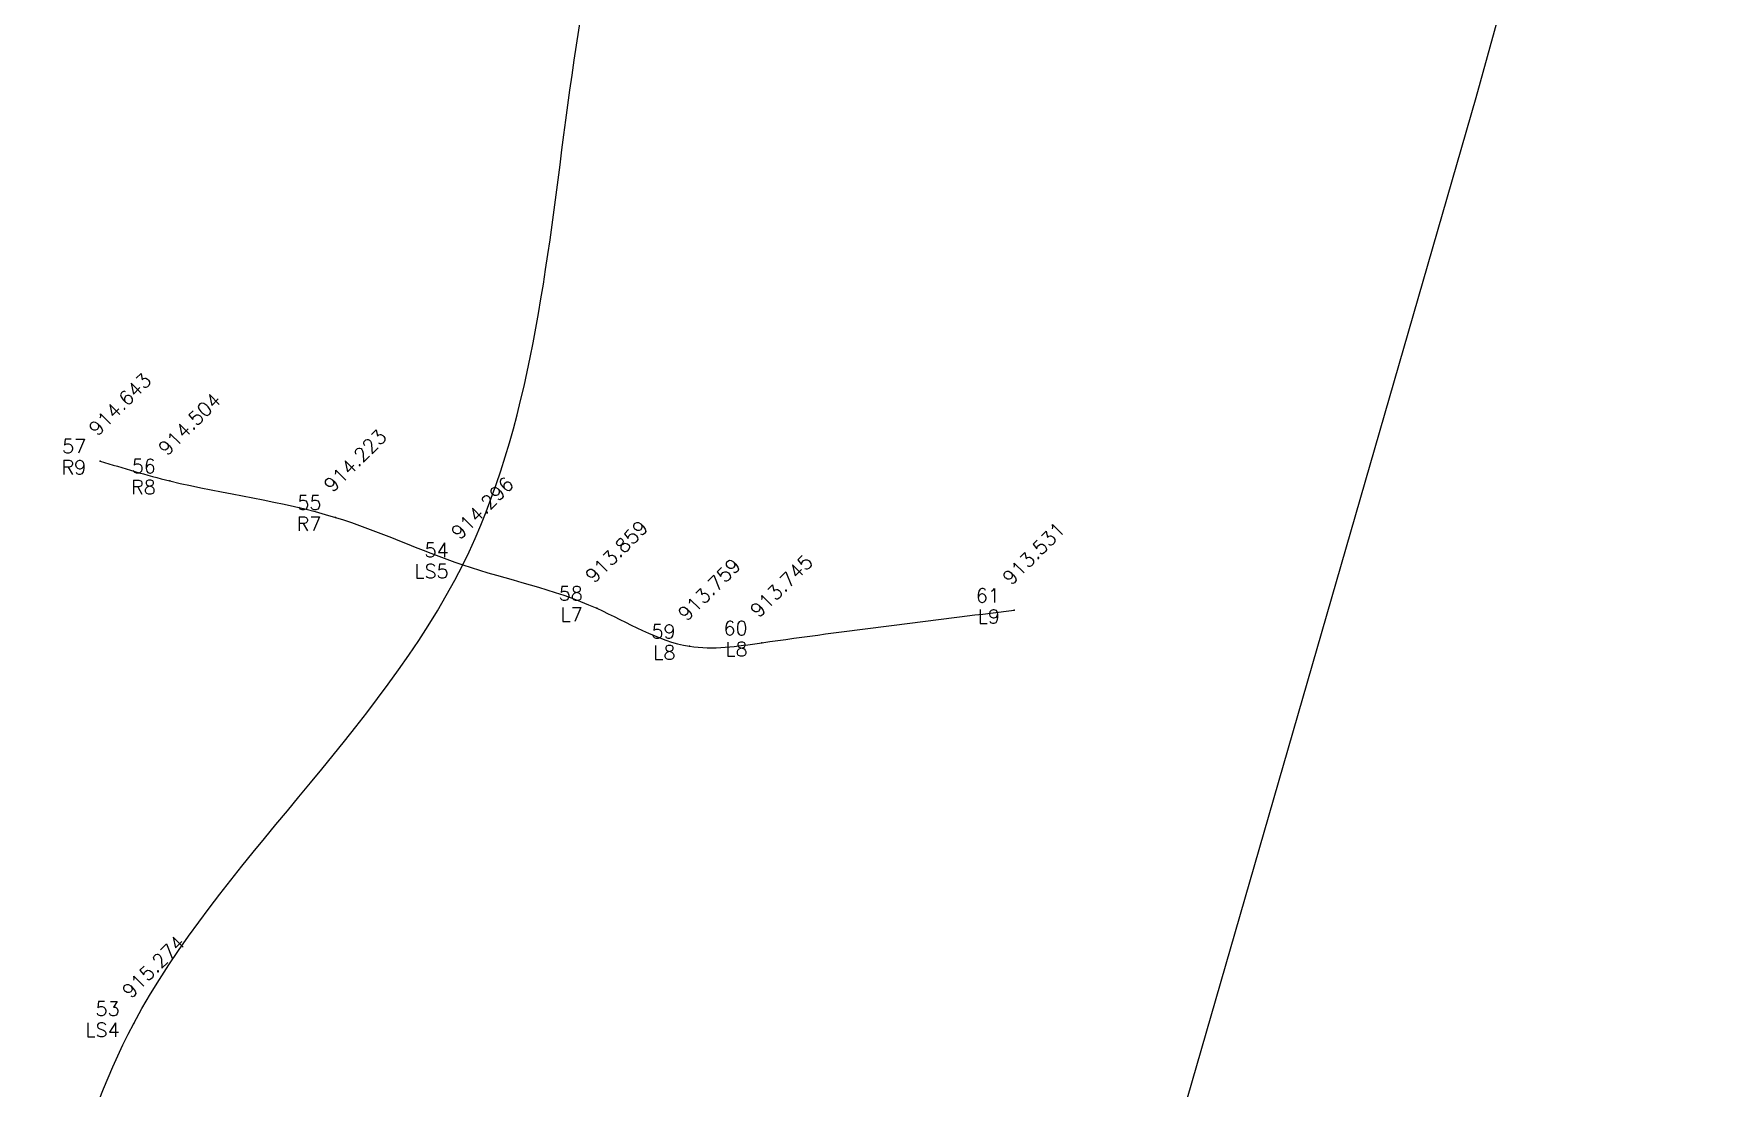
# Model space of a CAD drawing. Header units: millimetres. Extents: x 824502 to 1498685, y 1474633 to 1481826.
# Drawn here: x 1478941.22 to 1478971.39, y 1478986.2 to 1479004.95 of the extents above; entities that cross this region are included whole.
import ezdxf
from ezdxf.enums import TextEntityAlignment as Align

# ---------------------------------------------------------------- set-up
doc = ezdxf.new("R2010")
doc.units = ezdxf.units.MM
for name, color, linetype in [('Boundary', 6, 'Continuous'), ('Points', 7, 'Continuous'), ('Points-ELV', 6, 'Continuous'), ('Points-NUM', 4, 'Continuous'), ('Points-TXT', 3, 'Continuous')]:
    doc.layers.add(name, color=color, linetype=linetype)
doc.styles.add('ROMANS', font='romans.shx')

# ---------------------------------------------------------------- blocks, each defined once
blk = doc.blocks.new('POINTS')
at = {"layer": 'Points'}
blk.add_line((0, 0), (0, 0), dxfattribs=at)
blk.add_point((0, 0), dxfattribs=at)
at = {"layer": 'Points-ELV', "style": 'ROMANS'}
blk.add_attdef('ELEV', text='', height=1, rotation=45, dxfattribs=at).set_placement((0, 0), align=Align.BOTTOM_LEFT)
at = {"layer": 'Points-NUM', "style": 'ROMANS'}
blk.add_attdef('PTNUM', text='', height=1, dxfattribs=at).set_placement((0, 0), align=Align.BOTTOM_RIGHT)
at = {"layer": 'Points-TXT', "style": 'ROMANS'}
blk.add_attdef('DESC', text='', height=1, dxfattribs=at).set_placement((0, 0), align=Align.BOTTOM_RIGHT)

msp = doc.modelspace()

# ---------------------------------------------------------------- linework, layer by layer
for points in [[(1478928, 1478928, 930), (1478929.534, 1478933.886, 927.789), (1478931.874, 1478941.278, 925.836), (1478937.628, 1478963.439, 922.436), (1478940.734, 1478973.753, 919.499), (1478942.999, 1478987.351, 915.274), (1478948.85, 1478995.509, 914.296), (1478953.344, 1479011.703, 913.581), (1478958.789, 1479018.609, 913.905), (1478955.659, 1479027.632, 914.756), (1478958.585, 1479042.711, 922.659), (1478960.124, 1479055.388, 928.032)], [(1478942.404, 1478997.354, 914.643), (1478943.642, 1478997.001, 914.504), (1478946.587, 1478996.352, 914.223), (1478948.85, 1478995.509, 914.296), (1478951.236, 1478994.735, 913.859), (1478952.885, 1478994.06, 913.759), (1478954.168, 1478994.122, 913.745), (1478958.656, 1478994.701, 913.531)]]:
    msp.add_spline(points, degree=3)
at = {"layer": 'Boundary'}
msp.add_polyline3d([(1478951.318, 1479060.714, 0), (1478971.153, 1479059.26, 0), (1478966.702, 1479033.08, 0), (1478971.392, 1479020.191, 0), (1478966.871, 1479003.815, 0), (1478961.56, 1478985.406, 0), (1478951.167, 1478958.256, 0), (1478947.098, 1478942.106, 0), (1478939.3, 1478921.176, 0), (1478918.394, 1478925.468, 0), (1478918.055, 1478946.7, 0), (1478935.234, 1478998.018, 0), (1478943.716, 1479022.801, 0), (1478951.32, 1479060.716, 0)], dxfattribs=at)

# ---------------------------------------------------------------- block references
at = {"layer": 'Points', "linetype": 'Continuous'}
ref = msp.add_blockref('POINTS', (1478942.404, 1478997.354, 914.643), dxfattribs=at)
ref.add_attrib('PTNUM', '57', dxfattribs={"layer": 'Points-NUM', "height": 0.25, "style": 'ROMANS'}).set_placement((1478942.154, 1478997.417, 914.643), align=Align.BOTTOM_RIGHT)
ref.add_attrib('DESC', 'R9', dxfattribs={"layer": 'Points-TXT', "height": 0.25, "style": 'ROMANS'}).set_placement((1478942.154, 1478997.042, 914.643), align=Align.BOTTOM_RIGHT)
ref.add_attrib('ELEV', '914.643', dxfattribs={"layer": 'Points-ELV', "height": 0.25, "rotation": 45, "style": 'ROMANS'}).set_placement((1478942.404, 1478997.729, 914.643), align=Align.BOTTOM_LEFT)
ref = msp.add_blockref('POINTS', (1478942.404, 1478997.354, 914.643), dxfattribs=at)
ref.add_attrib('PTNUM', '57', dxfattribs={"layer": 'Points-NUM', "height": 0.25, "style": 'ROMANS'}).set_placement((1478942.154, 1478997.417, 914.643), align=Align.BOTTOM_RIGHT)
ref.add_attrib('DESC', 'R9', dxfattribs={"layer": 'Points-TXT', "height": 0.25, "style": 'ROMANS'}).set_placement((1478942.154, 1478997.042, 914.643), align=Align.BOTTOM_RIGHT)
ref.add_attrib('ELEV', '914.643', dxfattribs={"layer": 'Points-ELV', "height": 0.25, "rotation": 45, "style": 'ROMANS'}).set_placement((1478942.404, 1478997.729, 914.643), align=Align.BOTTOM_LEFT)
ref = msp.add_blockref('POINTS', (1478943.642, 1478997.001, 914.504), dxfattribs=at)
ref.add_attrib('PTNUM', '56', dxfattribs={"layer": 'Points-NUM', "height": 0.25, "style": 'ROMANS'}).set_placement((1478943.392, 1478997.063, 914.504), align=Align.BOTTOM_RIGHT)
ref.add_attrib('DESC', 'R8', dxfattribs={"layer": 'Points-TXT', "height": 0.25, "style": 'ROMANS'}).set_placement((1478943.392, 1478996.688, 914.504), align=Align.BOTTOM_RIGHT)
ref.add_attrib('ELEV', '914.504', dxfattribs={"layer": 'Points-ELV', "height": 0.25, "rotation": 45, "style": 'ROMANS'}).set_placement((1478943.642, 1478997.376, 914.504), align=Align.BOTTOM_LEFT)
ref = msp.add_blockref('POINTS', (1478943.642, 1478997.001, 914.504), dxfattribs=at)
ref.add_attrib('PTNUM', '56', dxfattribs={"layer": 'Points-NUM', "height": 0.25, "style": 'ROMANS'}).set_placement((1478943.392, 1478997.063, 914.504), align=Align.BOTTOM_RIGHT)
ref.add_attrib('DESC', 'R8', dxfattribs={"layer": 'Points-TXT', "height": 0.25, "style": 'ROMANS'}).set_placement((1478943.392, 1478996.688, 914.504), align=Align.BOTTOM_RIGHT)
ref.add_attrib('ELEV', '914.504', dxfattribs={"layer": 'Points-ELV', "height": 0.25, "rotation": 45, "style": 'ROMANS'}).set_placement((1478943.642, 1478997.376, 914.504), align=Align.BOTTOM_LEFT)
ref = msp.add_blockref('POINTS', (1478946.587, 1478996.352, 914.223), dxfattribs=at)
ref.add_attrib('PTNUM', '55', dxfattribs={"layer": 'Points-NUM', "height": 0.25, "style": 'ROMANS'}).set_placement((1478946.337, 1478996.414, 914.223), align=Align.BOTTOM_RIGHT)
ref.add_attrib('DESC', 'R7', dxfattribs={"layer": 'Points-TXT', "height": 0.25, "style": 'ROMANS'}).set_placement((1478946.337, 1478996.039, 914.223), align=Align.BOTTOM_RIGHT)
ref.add_attrib('ELEV', '914.223', dxfattribs={"layer": 'Points-ELV', "height": 0.25, "rotation": 45, "style": 'ROMANS'}).set_placement((1478946.587, 1478996.727, 914.223), align=Align.BOTTOM_LEFT)
ref = msp.add_blockref('POINTS', (1478946.587, 1478996.352, 914.223), dxfattribs=at)
ref.add_attrib('PTNUM', '55', dxfattribs={"layer": 'Points-NUM', "height": 0.25, "style": 'ROMANS'}).set_placement((1478946.337, 1478996.414, 914.223), align=Align.BOTTOM_RIGHT)
ref.add_attrib('DESC', 'R7', dxfattribs={"layer": 'Points-TXT', "height": 0.25, "style": 'ROMANS'}).set_placement((1478946.337, 1478996.039, 914.223), align=Align.BOTTOM_RIGHT)
ref.add_attrib('ELEV', '914.223', dxfattribs={"layer": 'Points-ELV', "height": 0.25, "rotation": 45, "style": 'ROMANS'}).set_placement((1478946.587, 1478996.727, 914.223), align=Align.BOTTOM_LEFT)
ref = msp.add_blockref('POINTS', (1478948.85, 1478995.509, 914.296), dxfattribs=at)
ref.add_attrib('PTNUM', '54', dxfattribs={"layer": 'Points-NUM', "height": 0.25, "style": 'ROMANS'}).set_placement((1478948.6, 1478995.572, 914.296), align=Align.BOTTOM_RIGHT)
ref.add_attrib('DESC', 'LS5', dxfattribs={"layer": 'Points-TXT', "height": 0.25, "style": 'ROMANS'}).set_placement((1478948.6, 1478995.197, 914.296), align=Align.BOTTOM_RIGHT)
ref.add_attrib('ELEV', '914.296', dxfattribs={"layer": 'Points-ELV', "height": 0.25, "rotation": 45, "style": 'ROMANS'}).set_placement((1478948.85, 1478995.884, 914.296), align=Align.BOTTOM_LEFT)
ref = msp.add_blockref('POINTS', (1478948.85, 1478995.509, 914.296), dxfattribs=at)
ref.add_attrib('PTNUM', '54', dxfattribs={"layer": 'Points-NUM', "height": 0.25, "style": 'ROMANS'}).set_placement((1478948.6, 1478995.572, 914.296), align=Align.BOTTOM_RIGHT)
ref.add_attrib('DESC', 'LS5', dxfattribs={"layer": 'Points-TXT', "height": 0.25, "style": 'ROMANS'}).set_placement((1478948.6, 1478995.197, 914.296), align=Align.BOTTOM_RIGHT)
ref.add_attrib('ELEV', '914.296', dxfattribs={"layer": 'Points-ELV', "height": 0.25, "rotation": 45, "style": 'ROMANS'}).set_placement((1478948.85, 1478995.884, 914.296), align=Align.BOTTOM_LEFT)
ref = msp.add_blockref('POINTS', (1478951.236, 1478994.735, 913.859), dxfattribs=at)
ref.add_attrib('PTNUM', '58', dxfattribs={"layer": 'Points-NUM', "height": 0.25, "style": 'ROMANS'}).set_placement((1478950.986, 1478994.798, 913.859), align=Align.BOTTOM_RIGHT)
ref.add_attrib('DESC', 'L7', dxfattribs={"layer": 'Points-TXT', "height": 0.25, "style": 'ROMANS'}).set_placement((1478950.986, 1478994.423, 913.859), align=Align.BOTTOM_RIGHT)
ref.add_attrib('ELEV', '913.859', dxfattribs={"layer": 'Points-ELV', "height": 0.25, "rotation": 45, "style": 'ROMANS'}).set_placement((1478951.236, 1478995.11, 913.859), align=Align.BOTTOM_LEFT)
ref = msp.add_blockref('POINTS', (1478951.236, 1478994.735, 913.859), dxfattribs=at)
ref.add_attrib('PTNUM', '58', dxfattribs={"layer": 'Points-NUM', "height": 0.25, "style": 'ROMANS'}).set_placement((1478950.986, 1478994.798, 913.859), align=Align.BOTTOM_RIGHT)
ref.add_attrib('DESC', 'L7', dxfattribs={"layer": 'Points-TXT', "height": 0.25, "style": 'ROMANS'}).set_placement((1478950.986, 1478994.423, 913.859), align=Align.BOTTOM_RIGHT)
ref.add_attrib('ELEV', '913.859', dxfattribs={"layer": 'Points-ELV', "height": 0.25, "rotation": 45, "style": 'ROMANS'}).set_placement((1478951.236, 1478995.11, 913.859), align=Align.BOTTOM_LEFT)
ref = msp.add_blockref('POINTS', (1478958.656, 1478994.701, 913.531), dxfattribs=at)
ref.add_attrib('PTNUM', '61', dxfattribs={"layer": 'Points-NUM', "height": 0.25, "style": 'ROMANS'}).set_placement((1478958.406, 1478994.763, 913.531), align=Align.BOTTOM_RIGHT)
ref.add_attrib('DESC', 'L9', dxfattribs={"layer": 'Points-TXT', "height": 0.25, "style": 'ROMANS'}).set_placement((1478958.406, 1478994.388, 913.531), align=Align.BOTTOM_RIGHT)
ref.add_attrib('ELEV', '913.531', dxfattribs={"layer": 'Points-ELV', "height": 0.25, "rotation": 45, "style": 'ROMANS'}).set_placement((1478958.656, 1478995.076, 913.531), align=Align.BOTTOM_LEFT)
ref = msp.add_blockref('POINTS', (1478958.656, 1478994.701, 913.531), dxfattribs=at)
ref.add_attrib('PTNUM', '61', dxfattribs={"layer": 'Points-NUM', "height": 0.25, "style": 'ROMANS'}).set_placement((1478958.406, 1478994.763, 913.531), align=Align.BOTTOM_RIGHT)
ref.add_attrib('DESC', 'L9', dxfattribs={"layer": 'Points-TXT', "height": 0.25, "style": 'ROMANS'}).set_placement((1478958.406, 1478994.388, 913.531), align=Align.BOTTOM_RIGHT)
ref.add_attrib('ELEV', '913.531', dxfattribs={"layer": 'Points-ELV', "height": 0.25, "rotation": 45, "style": 'ROMANS'}).set_placement((1478958.656, 1478995.076, 913.531), align=Align.BOTTOM_LEFT)
ref = msp.add_blockref('POINTS', (1478952.885, 1478994.06, 913.759), dxfattribs=at)
ref.add_attrib('PTNUM', '59', dxfattribs={"layer": 'Points-NUM', "height": 0.25, "style": 'ROMANS'}).set_placement((1478952.635, 1478994.123, 913.759), align=Align.BOTTOM_RIGHT)
ref.add_attrib('DESC', 'L8', dxfattribs={"layer": 'Points-TXT', "height": 0.25, "style": 'ROMANS'}).set_placement((1478952.635, 1478993.748, 913.759), align=Align.BOTTOM_RIGHT)
ref.add_attrib('ELEV', '913.759', dxfattribs={"layer": 'Points-ELV', "height": 0.25, "rotation": 45, "style": 'ROMANS'}).set_placement((1478952.885, 1478994.435, 913.759), align=Align.BOTTOM_LEFT)
ref = msp.add_blockref('POINTS', (1478952.885, 1478994.06, 913.759), dxfattribs=at)
ref.add_attrib('PTNUM', '59', dxfattribs={"layer": 'Points-NUM', "height": 0.25, "style": 'ROMANS'}).set_placement((1478952.635, 1478994.123, 913.759), align=Align.BOTTOM_RIGHT)
ref.add_attrib('DESC', 'L8', dxfattribs={"layer": 'Points-TXT', "height": 0.25, "style": 'ROMANS'}).set_placement((1478952.635, 1478993.748, 913.759), align=Align.BOTTOM_RIGHT)
ref.add_attrib('ELEV', '913.759', dxfattribs={"layer": 'Points-ELV', "height": 0.25, "rotation": 45, "style": 'ROMANS'}).set_placement((1478952.885, 1478994.435, 913.759), align=Align.BOTTOM_LEFT)
ref = msp.add_blockref('POINTS', (1478954.168, 1478994.122, 913.745), dxfattribs=at)
ref.add_attrib('PTNUM', '60', dxfattribs={"layer": 'Points-NUM', "height": 0.25, "style": 'ROMANS'}).set_placement((1478953.918, 1478994.184, 913.745), align=Align.BOTTOM_RIGHT)
ref.add_attrib('DESC', 'L8', dxfattribs={"layer": 'Points-TXT', "height": 0.25, "style": 'ROMANS'}).set_placement((1478953.918, 1478993.809, 913.745), align=Align.BOTTOM_RIGHT)
ref.add_attrib('ELEV', '913.745', dxfattribs={"layer": 'Points-ELV', "height": 0.25, "rotation": 45, "style": 'ROMANS'}).set_placement((1478954.168, 1478994.497, 913.745), align=Align.BOTTOM_LEFT)
ref = msp.add_blockref('POINTS', (1478954.168, 1478994.122, 913.745), dxfattribs=at)
ref.add_attrib('PTNUM', '60', dxfattribs={"layer": 'Points-NUM', "height": 0.25, "style": 'ROMANS'}).set_placement((1478953.918, 1478994.184, 913.745), align=Align.BOTTOM_RIGHT)
ref.add_attrib('DESC', 'L8', dxfattribs={"layer": 'Points-TXT', "height": 0.25, "style": 'ROMANS'}).set_placement((1478953.918, 1478993.809, 913.745), align=Align.BOTTOM_RIGHT)
ref.add_attrib('ELEV', '913.745', dxfattribs={"layer": 'Points-ELV', "height": 0.25, "rotation": 45, "style": 'ROMANS'}).set_placement((1478954.168, 1478994.497, 913.745), align=Align.BOTTOM_LEFT)
ref = msp.add_blockref('POINTS', (1478942.999, 1478987.351, 915.274), dxfattribs=at)
ref.add_attrib('PTNUM', '53', dxfattribs={"layer": 'Points-NUM', "height": 0.25, "style": 'ROMANS'}).set_placement((1478942.749, 1478987.414, 915.274), align=Align.BOTTOM_RIGHT)
ref.add_attrib('DESC', 'LS4', dxfattribs={"layer": 'Points-TXT', "height": 0.25, "style": 'ROMANS'}).set_placement((1478942.749, 1478987.039, 915.274), align=Align.BOTTOM_RIGHT)
ref.add_attrib('ELEV', '915.274', dxfattribs={"layer": 'Points-ELV', "height": 0.25, "rotation": 45, "style": 'ROMANS'}).set_placement((1478942.999, 1478987.726, 915.274), align=Align.BOTTOM_LEFT)
ref = msp.add_blockref('POINTS', (1478942.999, 1478987.351, 915.274), dxfattribs=at)
ref.add_attrib('PTNUM', '53', dxfattribs={"layer": 'Points-NUM', "height": 0.25, "style": 'ROMANS'}).set_placement((1478942.749, 1478987.414, 915.274), align=Align.BOTTOM_RIGHT)
ref.add_attrib('DESC', 'LS4', dxfattribs={"layer": 'Points-TXT', "height": 0.25, "style": 'ROMANS'}).set_placement((1478942.749, 1478987.039, 915.274), align=Align.BOTTOM_RIGHT)
ref.add_attrib('ELEV', '915.274', dxfattribs={"layer": 'Points-ELV', "height": 0.25, "rotation": 45, "style": 'ROMANS'}).set_placement((1478942.999, 1478987.726, 915.274), align=Align.BOTTOM_LEFT)

doc.saveas('drawing.dxf')
